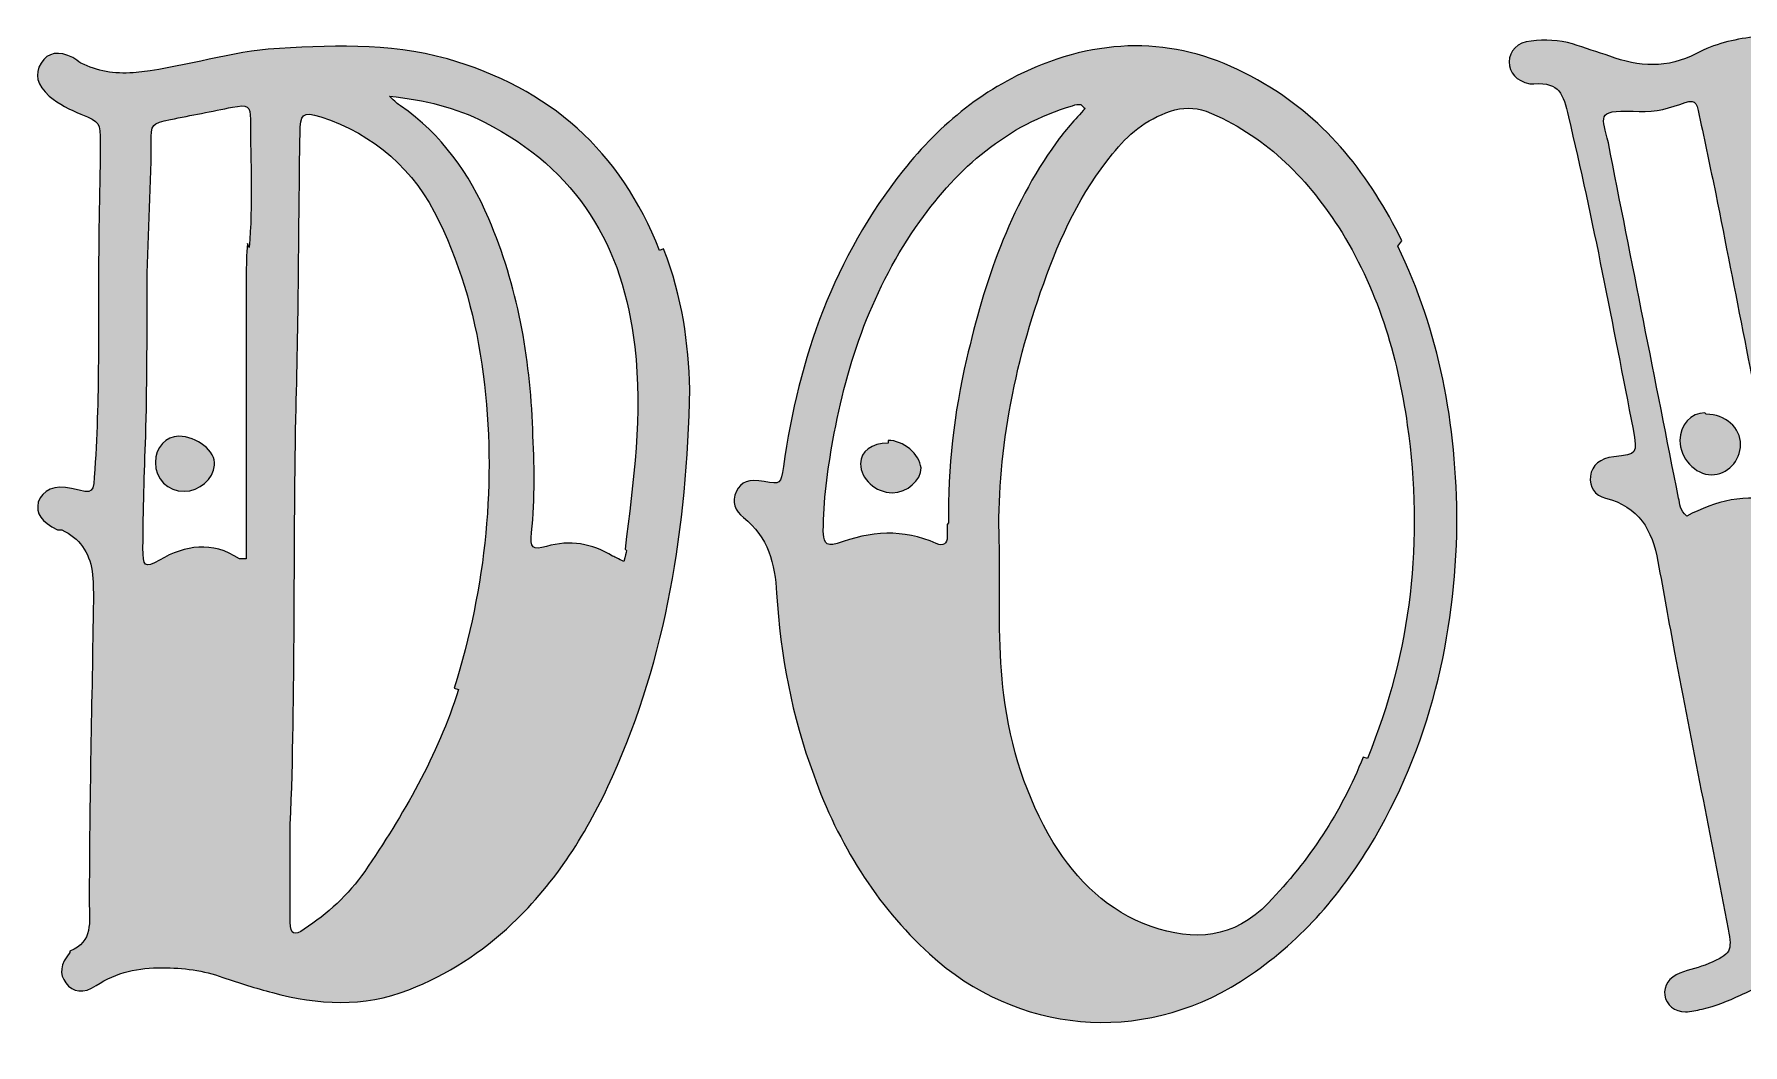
# Model space of a CAD drawing. Header units: inches. Extents: x 199 to 881, y -919 to -164.
# Drawn here: x 222 to 529.5, y -919.5 to -737.5 of the extents above; entities that cross this region are included whole.
import ezdxf

# ---------------------------------------------------------------- set-up
doc = ezdxf.new("R2010")
doc.units = ezdxf.units.IN
doc.header["$MEASUREMENT"] = 0
doc.layers.add('Layer 1', color=7, linetype='Continuous')

# ---------------------------------------------------------------- blocks, each defined once
blk = doc.blocks.new('block 6')
at = {"layer": 'Layer 1', "true_color": 0x040404}
h = blk.add_hatch(color=18, dxfattribs=at)
h.dxf.hatch_style = 2
edge = h.paths.add_edge_path()
edge.add_spline(control_points=[(467.42, -775.71), (474.86, -791.08), (478.08, -807.44), (478.08, -825.79), (477.83, -845.62), (473.37, -865.7), (462.21, -884.05), (456.26, -893.71), (448.83, -901.9), (439.16, -908.09), (421.06, -919.5), (399, -917.51), (383.13, -903.14), (373.46, -894.21), (366.77, -883.3), (362.31, -870.91), (358.34, -860.25), (356.36, -849.34), (355.62, -838.19), (355.37, -832.98), (354.13, -828.02), (349.67, -824.55), (348.18, -823.31), (347.43, -821.82), (348.43, -819.84), (349.17, -818.1), (350.66, -817.61), (353.38, -818.1), (356.36, -818.6), (356.36, -818.6), (356.86, -815.38), (359.58, -795.79), (366.03, -777.7), (378.42, -762.08), (385.12, -753.65), (393.3, -746.96), (403.46, -742.99), (417.34, -737.54), (430.73, -738.78), (443.37, -746.46), (454.78, -753.15), (462.46, -763.07), (468.16, -774.72), (468.16, -774.72), (467.42, -775.71), (467.42, -775.71)], knot_values=[0, 0, 0, 0, 1, 1, 1, 2, 2, 2, 3, 3, 3, 4, 4, 4, 5, 5, 5, 6, 6, 6, 7, 7, 7, 8, 8, 8, 9, 9, 9, 10, 10, 10, 11, 11, 11, 12, 12, 12, 13, 13, 13, 14, 14, 14, 15, 15, 15, 15], degree=3, periodic=1)
edge = h.paths.add_edge_path()
edge.add_spline(control_points=[(386.6, -825.54), (386.36, -815.63), (387.59, -805.71), (389.83, -796.04), (393.05, -782.16), (397.51, -768.77), (405.94, -757.12), (407.43, -754.89), (409.41, -752.91), (411.15, -750.92), (410.9, -750.68), (410.65, -750.43), (410.4, -750.18), (409.91, -750.18), (409.41, -750.18), (408.91, -750.43), (397.01, -753.9), (388.34, -761.58), (381.4, -771.25), (372.97, -783.15), (368.26, -796.54), (365.78, -810.67), (364.79, -816.12), (364.04, -821.57), (364.04, -827.03), (364.04, -828.52), (364.29, -830), (366.52, -829.26), (372.47, -827.03), (378.42, -826.53), (384.37, -829.26), (385.61, -829.76), (386.36, -829.26), (386.36, -828.02), (386.36, -827.28), (386.36, -826.53), (386.36, -825.79), (386.36, -825.79), (386.6, -825.54), (386.6, -825.54)], knot_values=[0, 0, 0, 0, 1, 1, 1, 2, 2, 2, 3, 3, 3, 4, 4, 4, 5, 5, 5, 6, 6, 6, 7, 7, 7, 8, 8, 8, 9, 9, 9, 10, 10, 10, 11, 11, 11, 12, 12, 12, 13, 13, 13, 13], degree=3, periodic=1)
edge = h.paths.add_edge_path()
edge.add_spline(control_points=[(375.7, -810.67), (378.42, -810.67), (381.4, -813.15), (381.64, -815.63), (381.64, -817.86), (379.17, -820.09), (376.44, -820.09), (373.46, -820.09), (370.74, -817.61), (370.74, -814.88), (370.74, -812.65), (372.72, -811.16), (375.7, -811.16), (375.7, -811.16), (375.7, -810.67), (375.7, -810.67)], knot_values=[0, 0, 0, 0, 1, 1, 1, 2, 2, 2, 3, 3, 3, 4, 4, 4, 5, 5, 5, 5], degree=3, periodic=1)
edge = h.paths.add_edge_path()
edge.add_spline(control_points=[(461.97, -867.93), (469.9, -848.6), (472.13, -828.52), (469.15, -807.94), (467.42, -795.3), (463.7, -783.15), (456.76, -772.24), (450.81, -763.07), (443.37, -755.63), (432.96, -751.42), (430.73, -750.68), (428.75, -750.68), (426.51, -751.42), (422.05, -752.91), (418.83, -755.63), (416.1, -759.11), (410.4, -766.04), (406.68, -773.98), (403.71, -782.41), (397.76, -798.77), (395.03, -815.87), (395.78, -830), (395.78, -841.16), (395.53, -848.85), (396.52, -856.53), (397.76, -865.95), (400.49, -874.87), (405.44, -883.05), (409.66, -889.99), (415.36, -895.45), (423.04, -898.18), (430.73, -900.9), (437.92, -900.41), (444.12, -893.96), (451.55, -886.28), (457.25, -877.6), (461.22, -867.68), (461.22, -867.68), (461.97, -867.93), (461.97, -867.93)], knot_values=[0, 0, 0, 0, 1, 1, 1, 2, 2, 2, 3, 3, 3, 4, 4, 4, 5, 5, 5, 6, 6, 6, 7, 7, 7, 8, 8, 8, 9, 9, 9, 10, 10, 10, 11, 11, 11, 12, 12, 12, 13, 13, 13, 13], degree=3, periodic=1)
h = blk.add_hatch(color=18, dxfattribs=at)
h.dxf.hatch_style = 2
edge = h.paths.add_edge_path()
edge.add_spline(control_points=[(674.41, -738.53), (677.14, -739.03), (678.87, -740.76), (678.87, -742.99), (678.87, -744.97), (677.38, -746.71), (674.91, -747.2), (674.16, -747.45), (673.42, -747.45), (672.67, -747.45), (671.68, -747.7), (670.44, -747.7), (669.45, -747.95), (662.76, -750.18), (662.51, -750.18), (661.02, -757.37), (653.83, -790.59), (646.89, -823.81), (639.7, -857.02), (636.98, -870.16), (634.25, -883.3), (631.52, -896.44), (630.78, -900.41), (630.78, -900.65), (634.5, -901.9), (636.23, -902.39), (637.97, -902.64), (639.7, -903.14), (640.7, -903.38), (641.69, -903.63), (642.68, -903.88), (644.66, -904.62), (645.65, -906.11), (645.65, -908.09), (645.65, -910.07), (644.17, -911.56), (641.93, -911.81), (640.2, -912.06), (638.46, -911.81), (636.73, -911.56), (633.26, -910.82), (629.79, -909.58), (626.32, -908.34), (619.62, -906.11), (612.68, -905.12), (605.49, -906.85), (602.77, -907.6), (600.29, -908.84), (597.81, -910.07), (595.58, -911.31), (593.34, -912.55), (590.87, -913.3), (589.87, -913.55), (588.88, -913.79), (587.89, -913.79), (585.66, -913.79), (583.92, -912.31), (583.68, -910.32), (583.43, -908.09), (584.67, -906.85), (586.65, -906.36), (588.64, -905.86), (590.62, -905.37), (592.35, -904.37), (595.08, -902.89), (595.33, -902.39), (594.83, -899.41), (590.12, -875.37), (585.41, -851.32), (580.7, -827.28), (580.45, -826.04), (580.45, -824.55), (579.22, -822.81), (577.73, -829.51), (576.49, -835.46), (575.25, -841.41), (571.28, -859.75), (567.32, -878.1), (563.35, -896.44), (563.1, -897.18), (563.1, -897.93), (562.85, -898.67), (562.36, -900.41), (563.1, -901.4), (564.84, -901.9), (566.82, -902.64), (568.8, -903.38), (571.03, -903.63), (572.27, -903.88), (573.51, -904.13), (574.75, -904.62), (576.74, -905.37), (577.73, -906.85), (577.48, -908.84), (577.23, -910.82), (575.99, -912.06), (574.01, -912.31), (572.27, -912.55), (570.54, -912.31), (568.8, -912.06), (565.33, -911.31), (561.86, -910.07), (558.39, -908.84), (551.45, -906.61), (544.51, -905.61), (537.32, -907.35), (534.35, -908.09), (531.62, -909.33), (529.14, -910.57), (526.91, -911.56), (524.68, -912.55), (522.2, -913.05), (521.21, -913.3), (520.21, -913.55), (519.22, -913.55), (517.24, -913.55), (515.75, -912.31), (515.5, -910.57), (515.26, -908.84), (516.25, -907.35), (518.23, -906.61), (519.97, -905.86), (521.7, -905.61), (523.44, -904.87), (527.4, -903.14), (527.65, -902.64), (526.91, -898.67), (523.69, -882.06), (520.46, -865.45), (517.24, -848.85), (516.25, -843.39), (515.26, -837.94), (514.26, -832.48), (513.27, -826.78), (510.8, -822.57), (504.84, -821.08), (502.86, -820.58), (501.87, -819.1), (502.12, -817.11), (502.37, -815.13), (503.85, -813.89), (506.33, -813.64), (510.55, -813.15), (510.55, -813.15), (509.8, -808.68), (506.08, -789.84), (502.61, -771), (498.15, -752.41), (497.16, -748.2), (496.66, -746.21), (491.95, -746.46), (491.71, -746.46), (491.46, -746.46), (491.21, -746.46), (488.73, -745.96), (487.49, -744.48), (487.49, -742.49), (487.49, -740.51), (488.98, -739.03), (491.46, -738.78), (493.94, -738.53), (496.42, -738.53), (498.9, -739.27), (501.13, -740.02), (503.36, -740.76), (505.59, -741.5), (510.8, -743.49), (516, -743.73), (521.21, -741.01), (524.43, -739.27), (527.9, -738.53), (531.37, -738.03), (534.1, -737.54), (536.82, -737.54), (539.55, -738.78), (541.53, -739.77), (542.53, -741.75), (542.03, -743.49), (541.53, -745.47), (540.05, -746.46), (538.06, -746.71), (537.82, -746.71), (537.57, -746.71), (537.32, -746.71), (535.83, -746.96), (534.1, -745.47), (533.11, -747.45), (532.36, -748.69), (533.35, -749.93), (533.6, -751.17), (535.83, -761.83), (538.06, -772.49), (540.05, -783.15), (546, -812.9), (551.7, -842.65), (557.65, -872.4), (557.9, -873.88), (557.9, -875.37), (558.89, -876.86), (560.13, -875.62), (560.13, -874.13), (560.37, -872.89), (565.33, -849.84), (570.29, -826.78), (575.25, -803.73), (575.99, -800.5), (576.24, -797.53), (575.5, -794.31), (572.77, -780.18), (569.79, -766.04), (566.57, -751.92), (565.83, -748.2), (565.33, -746.21), (560.87, -746.46), (560.13, -746.46), (559.38, -746.21), (558.64, -745.96), (556.9, -745.47), (555.67, -744.23), (555.67, -742.25), (555.67, -740.26), (556.9, -739.03), (558.64, -738.78), (561.37, -738.28), (564.09, -738.28), (566.57, -739.03), (568.8, -739.77), (571.03, -740.51), (573.26, -741.26), (578.72, -743.49), (583.92, -743.49), (589.13, -740.76), (593.1, -738.78), (597.31, -737.79), (601.77, -737.54), (603.76, -737.54), (605.74, -737.79), (607.48, -738.53), (609.21, -739.27), (610.2, -740.76), (609.96, -742.74), (609.71, -744.73), (607.97, -746.21), (605.74, -746.46), (604.25, -746.71), (602.27, -745.22), (601.28, -747.45), (600.53, -748.94), (601.77, -750.43), (602.02, -751.92), (605, -766.79), (607.97, -781.66), (610.95, -796.54), (615.9, -822.07), (620.86, -847.61), (625.82, -873.14), (626.07, -874.38), (626.32, -875.62), (626.81, -877.35), (628.3, -876.11), (628.3, -874.63), (628.55, -873.39), (636.98, -834.22), (645.4, -795.05), (653.59, -755.88), (654.83, -750.43), (655.82, -750.92), (650.11, -748.45), (647.88, -747.45), (645.65, -746.46), (643.17, -745.96), (640.7, -745.47), (639.45, -743.98), (639.45, -742.25), (639.45, -740.26), (641.19, -738.78), (643.67, -738.53), (645.4, -738.28), (647.14, -738.78), (648.63, -739.27), (650.11, -739.77), (651.6, -740.26), (652.84, -741.01), (656.81, -742.99), (660.77, -742.99), (664.74, -740.76), (667.72, -739.27), (670.69, -738.03), (674.16, -738.28), (674.91, -738.28), (675.65, -738.28), (676.39, -738.28), (676.39, -738.28), (674.41, -738.53), (674.41, -738.53)], knot_values=[0, 0, 0, 0, 1, 1, 1, 2, 2, 2, 3, 3, 3, 4, 4, 4, 5, 5, 5, 6, 6, 6, 7, 7, 7, 8, 8, 8, 9, 9, 9, 10, 10, 10, 11, 11, 11, 12, 12, 12, 13, 13, 13, 14, 14, 14, 15, 15, 15, 16, 16, 16, 17, 17, 17, 18, 18, 18, 19, 19, 19, 20, 20, 20, 21, 21, 21, 22, 22, 22, 23, 23, 23, 24, 24, 24, 25, 25, 25, 26, 26, 26, 27, 27, 27, 28, 28, 28, 29, 29, 29, 30, 30, 30, 31, 31, 31, 32, 32, 32, 33, 33, 33, 34, 34, 34, 35, 35, 35, 36, 36, 36, 37, 37, 37, 38, 38, 38, 39, 39, 39, 40, 40, 40, 41, 41, 41, 42, 42, 42, 43, 43, 43, 44, 44, 44, 45, 45, 45, 46, 46, 46, 47, 47, 47, 48, 48, 48, 49, 49, 49, 50, 50, 50, 51, 51, 51, 52, 52, 52, 53, 53, 53, 54, 54, 54, 55, 55, 55, 56, 56, 56, 57, 57, 57, 58, 58, 58, 59, 59, 59, 60, 60, 60, 61, 61, 61, 62, 62, 62, 63, 63, 63, 64, 64, 64, 65, 65, 65, 66, 66, 66, 67, 67, 67, 68, 68, 68, 69, 69, 69, 70, 70, 70, 71, 71, 71, 72, 72, 72, 73, 73, 73, 74, 74, 74, 75, 75, 75, 76, 76, 76, 77, 77, 77, 78, 78, 78, 79, 79, 79, 80, 80, 80, 81, 81, 81, 82, 82, 82, 83, 83, 83, 84, 84, 84, 85, 85, 85, 86, 86, 86, 87, 87, 87, 88, 88, 88, 89, 89, 89, 90, 90, 90, 91, 91, 91, 92, 92, 92, 93, 93, 93, 94, 94, 94, 95, 95, 95, 96, 96, 96, 97, 97, 97, 98, 98, 98, 98], degree=3, periodic=1)
edge = h.paths.add_edge_path()
edge.add_spline(control_points=[(535.09, -821.82), (535.83, -820.58), (535.34, -819.84), (535.09, -819.1), (531.62, -801.49), (528.15, -783.89), (524.68, -766.29), (523.69, -761.58), (522.69, -756.87), (521.7, -752.16), (521.21, -749.44), (520.96, -749.19), (518.23, -750.18), (515.5, -751.17), (512.78, -751.67), (509.8, -751.42), (502.86, -751.17), (504.35, -752.41), (505.34, -757.12), (509.55, -778.44), (513.77, -799.76), (517.98, -821.08), (518.23, -822.07), (518.23, -823.31), (519.47, -824.3), (524.68, -821.57), (530.13, -820.09), (535.83, -821.82), (535.83, -821.82), (535.09, -821.82), (535.09, -821.82)], knot_values=[0, 0, 0, 0, 1, 1, 1, 2, 2, 2, 3, 3, 3, 4, 4, 4, 5, 5, 5, 6, 6, 6, 7, 7, 7, 8, 8, 8, 9, 9, 9, 10, 10, 10, 10], degree=3, periodic=1)
edge = h.paths.add_edge_path()
edge.add_spline(control_points=[(522.94, -805.96), (526.41, -805.96), (529.14, -808.44), (529.14, -811.41), (529.14, -814.39), (526.66, -816.87), (523.93, -816.87), (520.96, -816.87), (518.23, -813.89), (518.23, -810.67), (518.23, -807.94), (520.21, -805.71), (522.69, -805.71), (522.69, -805.71), (522.94, -805.96), (522.94, -805.96)], knot_values=[0, 0, 0, 0, 1, 1, 1, 2, 2, 2, 3, 3, 3, 4, 4, 4, 5, 5, 5, 5], degree=3, periodic=1)
edge = h.paths.add_edge_path()
edge.add_spline(control_points=[(603.51, -822.81), (604.25, -821.33), (603.76, -820.58), (603.51, -819.84), (600.04, -802.24), (596.57, -784.64), (593.1, -767.04), (592.11, -762.08), (591.11, -757.12), (590.12, -752.16), (589.87, -750.68), (589.38, -748.94), (587.4, -749.68), (583.43, -751.42), (579.22, -751.67), (575, -751.42), (573.26, -751.42), (572.52, -752.16), (572.77, -753.9), (573.02, -754.64), (573.26, -755.39), (573.51, -756.13), (577.73, -777.7), (581.94, -799.26), (586.16, -820.83), (586.41, -821.82), (586.41, -823.06), (587.64, -823.81), (592.85, -821.33), (598.3, -819.84), (604.25, -821.82), (604.25, -821.82), (603.51, -822.81), (603.51, -822.81)], knot_values=[0, 0, 0, 0, 1, 1, 1, 2, 2, 2, 3, 3, 3, 4, 4, 4, 5, 5, 5, 6, 6, 6, 7, 7, 7, 8, 8, 8, 9, 9, 9, 10, 10, 10, 11, 11, 11, 11], degree=3, periodic=1)
edge = h.paths.add_edge_path()
edge.add_spline(control_points=[(591.36, -805.71), (594.58, -805.71), (597.31, -808.19), (597.31, -811.16), (597.31, -814.14), (594.83, -816.62), (592.11, -816.62), (589.13, -816.62), (586.41, -813.64), (586.41, -810.42), (586.41, -807.69), (588.39, -805.46), (590.87, -805.46), (590.87, -805.46), (591.36, -805.71), (591.36, -805.71)], knot_values=[0, 0, 0, 0, 1, 1, 1, 2, 2, 2, 3, 3, 3, 4, 4, 4, 5, 5, 5, 5], degree=3, periodic=1)
h = blk.add_hatch(color=18, dxfattribs=at)
h.dxf.hatch_style = 2
edge = h.paths.add_edge_path()
edge.add_spline(control_points=[(335.29, -776.21), (338.77, -785.13), (339.76, -793.07), (340, -801.49), (339.51, -826.78), (335.79, -849.59), (326.12, -871.16), (321.66, -881.07), (315.96, -890.24), (308.03, -897.68), (302.57, -902.89), (296.37, -906.85), (289.43, -909.58), (281.25, -912.8), (273.07, -912.31), (264.89, -910.07), (261.92, -909.33), (258.94, -908.34), (255.97, -907.35), (252.5, -906.11), (248.78, -905.61), (245.06, -905.61), (240.84, -905.61), (236.88, -906.36), (233.16, -908.84), (230.93, -910.32), (228.95, -910.07), (227.71, -908.34), (226.47, -906.85), (226.71, -904.87), (228.45, -902.89), (228.45, -902.89), (228.45, -902.64), (228.45, -902.64), (232.66, -900.9), (231.92, -897.43), (231.92, -893.71), (231.92, -875.62), (232.42, -857.52), (232.66, -839.42), (232.66, -837.69), (232.66, -835.95), (232.42, -834.22), (231.92, -830.75), (230.18, -828.27), (226.96, -826.78), (226.71, -826.78), (226.47, -826.78), (226.22, -826.78), (223.24, -825.29), (222.25, -823.81), (222.75, -821.82), (223.49, -819.59), (225.72, -818.6), (228.7, -819.34), (232.91, -820.34), (232.66, -820.34), (232.91, -815.87), (233.9, -801.99), (233.41, -788.11), (233.66, -774.23), (233.66, -768.52), (233.9, -762.82), (233.9, -757.12), (233.9, -753.4), (233.9, -753.4), (230.43, -751.92), (228.45, -751.17), (226.47, -750.18), (224.73, -748.69), (222.5, -746.71), (222, -744.73), (223.24, -742.74), (224.48, -740.76), (226.47, -740.51), (228.95, -741.75), (229.44, -742), (229.94, -742.49), (230.43, -742.74), (233.41, -744.23), (236.38, -744.73), (239.85, -744.48), (248.03, -743.73), (255.97, -741.01), (264.15, -740.26), (274.81, -739.52), (285.71, -739.03), (296.37, -742), (314.72, -747.2), (327.61, -758.61), (334.55, -776.46), (334.55, -776.46), (335.29, -776.21), (335.29, -776.21)], knot_values=[0, 0, 0, 0, 1, 1, 1, 2, 2, 2, 3, 3, 3, 4, 4, 4, 5, 5, 5, 6, 6, 6, 7, 7, 7, 8, 8, 8, 9, 9, 9, 10, 10, 10, 11, 11, 11, 12, 12, 12, 13, 13, 13, 14, 14, 14, 15, 15, 15, 16, 16, 16, 17, 17, 17, 18, 18, 18, 19, 19, 19, 20, 20, 20, 21, 21, 21, 22, 22, 22, 23, 23, 23, 24, 24, 24, 25, 25, 25, 26, 26, 26, 27, 27, 27, 28, 28, 28, 29, 29, 29, 30, 30, 30, 31, 31, 31, 31], degree=3, periodic=1)
edge = h.paths.add_edge_path()
edge.add_spline(control_points=[(260.68, -775.96), (261.42, -768.28), (260.92, -760.59), (260.92, -752.91), (260.92, -750.43), (260.43, -750.18), (257.7, -750.68), (253.98, -751.42), (250.27, -752.16), (246.55, -752.91), (243.08, -753.65), (243.08, -753.65), (243.08, -757.12), (243.08, -766.04), (242.33, -774.97), (242.33, -783.89), (242.33, -792.57), (242.33, -801.25), (242.08, -809.92), (241.84, -816.62), (241.59, -823.31), (241.59, -830), (241.59, -833.47), (241.84, -833.72), (244.56, -832.23), (249.27, -829.51), (253.98, -828.76), (258.94, -831.99), (258.94, -831.99), (259.19, -831.99), (260.18, -831.99), (260.18, -830.25), (260.18, -828.76), (260.18, -827.28), (260.18, -811.91), (260.18, -796.54), (260.18, -781.17), (260.18, -779.18), (260.18, -777.2), (260.43, -775.22), (260.43, -775.22), (260.68, -775.96), (260.68, -775.96)], knot_values=[0, 0, 0, 0, 1, 1, 1, 2, 2, 2, 3, 3, 3, 4, 4, 4, 5, 5, 5, 6, 6, 6, 7, 7, 7, 8, 8, 8, 9, 9, 9, 10, 10, 10, 11, 11, 11, 12, 12, 12, 13, 13, 13, 14, 14, 14, 14], degree=3, periodic=1)
edge = h.paths.add_edge_path()
edge.add_spline(control_points=[(254.48, -815.13), (254.23, -817.61), (251.75, -819.84), (249.02, -819.84), (246.05, -819.84), (243.82, -817.61), (243.82, -814.64), (243.82, -811.91), (245.8, -809.92), (248.03, -809.92), (251.26, -809.92), (254.73, -812.65), (254.48, -815.13)], knot_values=[0, 0, 0, 0, 1, 1, 1, 2, 2, 2, 3, 3, 3, 4, 4, 4, 4], degree=3, periodic=1)
edge = h.paths.add_edge_path()
edge.add_spline(control_points=[(297.61, -855.29), (303.31, -836.95), (305.3, -818.1), (302.82, -798.77), (301.58, -789.1), (299.1, -779.93), (294.89, -771.25), (290.42, -761.83), (283.24, -755.63), (273.57, -752.41), (270.34, -751.42), (269.85, -751.92), (269.85, -755.39), (269.6, -772.49), (269.6, -789.59), (269.1, -806.7), (268.61, -831.49), (269.1, -856.28), (268.11, -879.83), (268.11, -886.52), (268.11, -891.98), (268.11, -897.43), (268.11, -899.66), (268.86, -899.91), (270.59, -898.67), (274.81, -895.95), (278.53, -892.48), (281.5, -888.26), (288.44, -878.1), (294.64, -867.44), (298.36, -855.54), (298.36, -855.54), (297.61, -855.29), (297.61, -855.29)], knot_values=[0, 0, 0, 0, 1, 1, 1, 2, 2, 2, 3, 3, 3, 4, 4, 4, 5, 5, 5, 6, 6, 6, 7, 7, 7, 8, 8, 8, 9, 9, 9, 10, 10, 10, 11, 11, 11, 11], degree=3, periodic=1)
edge = h.paths.add_edge_path()
edge.add_spline(control_points=[(328.35, -830.25), (329.84, -818.1), (331.58, -805.96), (330.09, -793.81), (328.11, -775.71), (319.68, -761.83), (303.07, -753.4), (297.86, -750.68), (292.41, -749.44), (285.96, -748.69), (286.95, -749.68), (287.45, -750.18), (287.95, -750.43), (295.38, -755.63), (300.34, -762.58), (303.81, -770.76), (309.02, -782.9), (311.25, -795.55), (311.74, -808.68), (311.99, -814.88), (312.24, -821.08), (311.5, -827.28), (311.25, -830), (311.74, -830.5), (314.22, -829.76), (318.44, -828.52), (322.4, -829.26), (326.12, -831.49), (326.62, -831.74), (327.11, -831.99), (328.11, -832.48), (328.35, -831.49), (328.6, -831), (328.6, -830.5), (328.6, -830.5), (328.35, -830.25), (328.35, -830.25)], knot_values=[0, 0, 0, 0, 1, 1, 1, 2, 2, 2, 3, 3, 3, 4, 4, 4, 5, 5, 5, 6, 6, 6, 7, 7, 7, 8, 8, 8, 9, 9, 9, 10, 10, 10, 11, 11, 11, 12, 12, 12, 12], degree=3, periodic=1)
at = {"layer": 'Layer 1', "lineweight": 0}
for points, knots in [([(467.42, -775.71), (474.86, -791.08), (478.08, -807.44), (478.08, -825.79), (477.83, -845.62), (473.37, -865.7), (462.21, -884.05), (456.26, -893.71), (448.83, -901.9), (439.16, -908.09), (421.06, -919.5), (399, -917.51), (383.13, -903.14), (373.46, -894.21), (366.77, -883.3), (362.31, -870.91), (358.34, -860.25), (356.36, -849.34), (355.62, -838.19), (355.37, -832.98), (354.13, -828.02), (349.67, -824.55), (348.18, -823.31), (347.43, -821.82), (348.43, -819.84), (349.17, -818.1), (350.66, -817.61), (353.38, -818.1), (356.36, -818.6), (356.36, -818.6), (356.86, -815.38), (359.58, -795.79), (366.03, -777.7), (378.42, -762.08), (385.12, -753.65), (393.3, -746.96), (403.46, -742.99), (417.34, -737.54), (430.73, -738.78), (443.37, -746.46), (454.78, -753.15), (462.46, -763.07), (468.16, -774.72), (468.16, -774.72), (467.42, -775.71), (467.42, -775.71)], [0, 0, 0, 0, 1, 1, 1, 2, 2, 2, 3, 3, 3, 4, 4, 4, 5, 5, 5, 6, 6, 6, 7, 7, 7, 8, 8, 8, 9, 9, 9, 10, 10, 10, 11, 11, 11, 12, 12, 12, 13, 13, 13, 14, 14, 14, 15, 15, 15, 15]), ([(674.41, -738.53), (677.14, -739.03), (678.87, -740.76), (678.87, -742.99), (678.87, -744.97), (677.38, -746.71), (674.91, -747.2), (674.16, -747.45), (673.42, -747.45), (672.67, -747.45), (671.68, -747.7), (670.44, -747.7), (669.45, -747.95), (662.76, -750.18), (662.51, -750.18), (661.02, -757.37), (653.83, -790.59), (646.89, -823.81), (639.7, -857.02), (636.98, -870.16), (634.25, -883.3), (631.52, -896.44), (630.78, -900.41), (630.78, -900.65), (634.5, -901.9), (636.23, -902.39), (637.97, -902.64), (639.7, -903.14), (640.7, -903.38), (641.69, -903.63), (642.68, -903.88), (644.66, -904.62), (645.65, -906.11), (645.65, -908.09), (645.65, -910.07), (644.17, -911.56), (641.93, -911.81), (640.2, -912.06), (638.46, -911.81), (636.73, -911.56), (633.26, -910.82), (629.79, -909.58), (626.32, -908.34), (619.62, -906.11), (612.68, -905.12), (605.49, -906.85), (602.77, -907.6), (600.29, -908.84), (597.81, -910.07), (595.58, -911.31), (593.34, -912.55), (590.87, -913.3), (589.87, -913.55), (588.88, -913.79), (587.89, -913.79), (585.66, -913.79), (583.92, -912.31), (583.68, -910.32), (583.43, -908.09), (584.67, -906.85), (586.65, -906.36), (588.64, -905.86), (590.62, -905.37), (592.35, -904.37), (595.08, -902.89), (595.33, -902.39), (594.83, -899.41), (590.12, -875.37), (585.41, -851.32), (580.7, -827.28), (580.45, -826.04), (580.45, -824.55), (579.22, -822.81), (577.73, -829.51), (576.49, -835.46), (575.25, -841.41), (571.28, -859.75), (567.32, -878.1), (563.35, -896.44), (563.1, -897.18), (563.1, -897.93), (562.85, -898.67), (562.36, -900.41), (563.1, -901.4), (564.84, -901.9), (566.82, -902.64), (568.8, -903.38), (571.03, -903.63), (572.27, -903.88), (573.51, -904.13), (574.75, -904.62), (576.74, -905.37), (577.73, -906.85), (577.48, -908.84), (577.23, -910.82), (575.99, -912.06), (574.01, -912.31), (572.27, -912.55), (570.54, -912.31), (568.8, -912.06), (565.33, -911.31), (561.86, -910.07), (558.39, -908.84), (551.45, -906.61), (544.51, -905.61), (537.32, -907.35), (534.35, -908.09), (531.62, -909.33), (529.14, -910.57), (526.91, -911.56), (524.68, -912.55), (522.2, -913.05), (521.21, -913.3), (520.21, -913.55), (519.22, -913.55), (517.24, -913.55), (515.75, -912.31), (515.5, -910.57), (515.26, -908.84), (516.25, -907.35), (518.23, -906.61), (519.97, -905.86), (521.7, -905.61), (523.44, -904.87), (527.4, -903.14), (527.65, -902.64), (526.91, -898.67), (523.69, -882.06), (520.46, -865.45), (517.24, -848.85), (516.25, -843.39), (515.26, -837.94), (514.26, -832.48), (513.27, -826.78), (510.8, -822.57), (504.84, -821.08), (502.86, -820.58), (501.87, -819.1), (502.12, -817.11), (502.37, -815.13), (503.85, -813.89), (506.33, -813.64), (510.55, -813.15), (510.55, -813.15), (509.8, -808.68), (506.08, -789.84), (502.61, -771), (498.15, -752.41), (497.16, -748.2), (496.66, -746.21), (491.95, -746.46), (491.71, -746.46), (491.46, -746.46), (491.21, -746.46), (488.73, -745.96), (487.49, -744.48), (487.49, -742.49), (487.49, -740.51), (488.98, -739.03), (491.46, -738.78), (493.94, -738.53), (496.42, -738.53), (498.9, -739.27), (501.13, -740.02), (503.36, -740.76), (505.59, -741.5), (510.8, -743.49), (516, -743.73), (521.21, -741.01), (524.43, -739.27), (527.9, -738.53), (531.37, -738.03), (534.1, -737.54), (536.82, -737.54), (539.55, -738.78), (541.53, -739.77), (542.53, -741.75), (542.03, -743.49), (541.53, -745.47), (540.05, -746.46), (538.06, -746.71), (537.82, -746.71), (537.57, -746.71), (537.32, -746.71), (535.83, -746.96), (534.1, -745.47), (533.11, -747.45), (532.36, -748.69), (533.35, -749.93), (533.6, -751.17), (535.83, -761.83), (538.06, -772.49), (540.05, -783.15), (546, -812.9), (551.7, -842.65), (557.65, -872.4), (557.9, -873.88), (557.9, -875.37), (558.89, -876.86), (560.13, -875.62), (560.13, -874.13), (560.37, -872.89), (565.33, -849.84), (570.29, -826.78), (575.25, -803.73), (575.99, -800.5), (576.24, -797.53), (575.5, -794.31), (572.77, -780.18), (569.79, -766.04), (566.57, -751.92), (565.83, -748.2), (565.33, -746.21), (560.87, -746.46), (560.13, -746.46), (559.38, -746.21), (558.64, -745.96), (556.9, -745.47), (555.67, -744.23), (555.67, -742.25), (555.67, -740.26), (556.9, -739.03), (558.64, -738.78), (561.37, -738.28), (564.09, -738.28), (566.57, -739.03), (568.8, -739.77), (571.03, -740.51), (573.26, -741.26), (578.72, -743.49), (583.92, -743.49), (589.13, -740.76), (593.1, -738.78), (597.31, -737.79), (601.77, -737.54), (603.76, -737.54), (605.74, -737.79), (607.48, -738.53), (609.21, -739.27), (610.2, -740.76), (609.96, -742.74), (609.71, -744.73), (607.97, -746.21), (605.74, -746.46), (604.25, -746.71), (602.27, -745.22), (601.28, -747.45), (600.53, -748.94), (601.77, -750.43), (602.02, -751.92), (605, -766.79), (607.97, -781.66), (610.95, -796.54), (615.9, -822.07), (620.86, -847.61), (625.82, -873.14), (626.07, -874.38), (626.32, -875.62), (626.81, -877.35), (628.3, -876.11), (628.3, -874.63), (628.55, -873.39), (636.98, -834.22), (645.4, -795.05), (653.59, -755.88), (654.83, -750.43), (655.82, -750.92), (650.11, -748.45), (647.88, -747.45), (645.65, -746.46), (643.17, -745.96), (640.7, -745.47), (639.45, -743.98), (639.45, -742.25), (639.45, -740.26), (641.19, -738.78), (643.67, -738.53), (645.4, -738.28), (647.14, -738.78), (648.63, -739.27), (650.11, -739.77), (651.6, -740.26), (652.84, -741.01), (656.81, -742.99), (660.77, -742.99), (664.74, -740.76), (667.72, -739.27), (670.69, -738.03), (674.16, -738.28), (674.91, -738.28), (675.65, -738.28), (676.39, -738.28), (676.39, -738.28), (674.41, -738.53), (674.41, -738.53)], [0, 0, 0, 0, 1, 1, 1, 2, 2, 2, 3, 3, 3, 4, 4, 4, 5, 5, 5, 6, 6, 6, 7, 7, 7, 8, 8, 8, 9, 9, 9, 10, 10, 10, 11, 11, 11, 12, 12, 12, 13, 13, 13, 14, 14, 14, 15, 15, 15, 16, 16, 16, 17, 17, 17, 18, 18, 18, 19, 19, 19, 20, 20, 20, 21, 21, 21, 22, 22, 22, 23, 23, 23, 24, 24, 24, 25, 25, 25, 26, 26, 26, 27, 27, 27, 28, 28, 28, 29, 29, 29, 30, 30, 30, 31, 31, 31, 32, 32, 32, 33, 33, 33, 34, 34, 34, 35, 35, 35, 36, 36, 36, 37, 37, 37, 38, 38, 38, 39, 39, 39, 40, 40, 40, 41, 41, 41, 42, 42, 42, 43, 43, 43, 44, 44, 44, 45, 45, 45, 46, 46, 46, 47, 47, 47, 48, 48, 48, 49, 49, 49, 50, 50, 50, 51, 51, 51, 52, 52, 52, 53, 53, 53, 54, 54, 54, 55, 55, 55, 56, 56, 56, 57, 57, 57, 58, 58, 58, 59, 59, 59, 60, 60, 60, 61, 61, 61, 62, 62, 62, 63, 63, 63, 64, 64, 64, 65, 65, 65, 66, 66, 66, 67, 67, 67, 68, 68, 68, 69, 69, 69, 70, 70, 70, 71, 71, 71, 72, 72, 72, 73, 73, 73, 74, 74, 74, 75, 75, 75, 76, 76, 76, 77, 77, 77, 78, 78, 78, 79, 79, 79, 80, 80, 80, 81, 81, 81, 82, 82, 82, 83, 83, 83, 84, 84, 84, 85, 85, 85, 86, 86, 86, 87, 87, 87, 88, 88, 88, 89, 89, 89, 90, 90, 90, 91, 91, 91, 92, 92, 92, 93, 93, 93, 94, 94, 94, 95, 95, 95, 96, 96, 96, 97, 97, 97, 98, 98, 98, 98]), ([(335.29, -776.21), (338.77, -785.13), (339.76, -793.07), (340, -801.49), (339.51, -826.78), (335.79, -849.59), (326.12, -871.16), (321.66, -881.07), (315.96, -890.24), (308.03, -897.68), (302.57, -902.89), (296.37, -906.85), (289.43, -909.58), (281.25, -912.8), (273.07, -912.31), (264.89, -910.07), (261.92, -909.33), (258.94, -908.34), (255.97, -907.35), (252.5, -906.11), (248.78, -905.61), (245.06, -905.61), (240.84, -905.61), (236.88, -906.36), (233.16, -908.84), (230.93, -910.32), (228.95, -910.07), (227.71, -908.34), (226.47, -906.85), (226.71, -904.87), (228.45, -902.89), (228.45, -902.89), (228.45, -902.64), (228.45, -902.64), (232.66, -900.9), (231.92, -897.43), (231.92, -893.71), (231.92, -875.62), (232.42, -857.52), (232.66, -839.42), (232.66, -837.69), (232.66, -835.95), (232.42, -834.22), (231.92, -830.75), (230.18, -828.27), (226.96, -826.78), (226.71, -826.78), (226.47, -826.78), (226.22, -826.78), (223.24, -825.29), (222.25, -823.81), (222.75, -821.82), (223.49, -819.59), (225.72, -818.6), (228.7, -819.34), (232.91, -820.34), (232.66, -820.34), (232.91, -815.87), (233.9, -801.99), (233.41, -788.11), (233.66, -774.23), (233.66, -768.52), (233.9, -762.82), (233.9, -757.12), (233.9, -753.4), (233.9, -753.4), (230.43, -751.92), (228.45, -751.17), (226.47, -750.18), (224.73, -748.69), (222.5, -746.71), (222, -744.73), (223.24, -742.74), (224.48, -740.76), (226.47, -740.51), (228.95, -741.75), (229.44, -742), (229.94, -742.49), (230.43, -742.74), (233.41, -744.23), (236.38, -744.73), (239.85, -744.48), (248.03, -743.73), (255.97, -741.01), (264.15, -740.26), (274.81, -739.52), (285.71, -739.03), (296.37, -742), (314.72, -747.2), (327.61, -758.61), (334.55, -776.46), (334.55, -776.46), (335.29, -776.21), (335.29, -776.21)], [0, 0, 0, 0, 1, 1, 1, 2, 2, 2, 3, 3, 3, 4, 4, 4, 5, 5, 5, 6, 6, 6, 7, 7, 7, 8, 8, 8, 9, 9, 9, 10, 10, 10, 11, 11, 11, 12, 12, 12, 13, 13, 13, 14, 14, 14, 15, 15, 15, 16, 16, 16, 17, 17, 17, 18, 18, 18, 19, 19, 19, 20, 20, 20, 21, 21, 21, 22, 22, 22, 23, 23, 23, 24, 24, 24, 25, 25, 25, 26, 26, 26, 27, 27, 27, 28, 28, 28, 29, 29, 29, 30, 30, 30, 31, 31, 31, 31]), ([(260.68, -775.96), (261.42, -768.28), (260.92, -760.59), (260.92, -752.91), (260.92, -750.43), (260.43, -750.18), (257.7, -750.68), (253.98, -751.42), (250.27, -752.16), (246.55, -752.91), (243.08, -753.65), (243.08, -753.65), (243.08, -757.12), (243.08, -766.04), (242.33, -774.97), (242.33, -783.89), (242.33, -792.57), (242.33, -801.25), (242.08, -809.92), (241.84, -816.62), (241.59, -823.31), (241.59, -830), (241.59, -833.47), (241.84, -833.72), (244.56, -832.23), (249.27, -829.51), (253.98, -828.76), (258.94, -831.99), (258.94, -831.99), (259.19, -831.99), (260.18, -831.99), (260.18, -830.25), (260.18, -828.76), (260.18, -827.28), (260.18, -811.91), (260.18, -796.54), (260.18, -781.17), (260.18, -779.18), (260.18, -777.2), (260.43, -775.22), (260.43, -775.22), (260.68, -775.96), (260.68, -775.96)], [0, 0, 0, 0, 1, 1, 1, 2, 2, 2, 3, 3, 3, 4, 4, 4, 5, 5, 5, 6, 6, 6, 7, 7, 7, 8, 8, 8, 9, 9, 9, 10, 10, 10, 11, 11, 11, 12, 12, 12, 13, 13, 13, 14, 14, 14, 14]), ([(328.35, -830.25), (329.84, -818.1), (331.58, -805.96), (330.09, -793.81), (328.11, -775.71), (319.68, -761.83), (303.07, -753.4), (297.86, -750.68), (292.41, -749.44), (285.96, -748.69), (286.95, -749.68), (287.45, -750.18), (287.95, -750.43), (295.38, -755.63), (300.34, -762.58), (303.81, -770.76), (309.02, -782.9), (311.25, -795.55), (311.74, -808.68), (311.99, -814.88), (312.24, -821.08), (311.5, -827.28), (311.25, -830), (311.74, -830.5), (314.22, -829.76), (318.44, -828.52), (322.4, -829.26), (326.12, -831.49), (326.62, -831.74), (327.11, -831.99), (328.11, -832.48), (328.35, -831.49), (328.6, -831), (328.6, -830.5), (328.6, -830.5), (328.35, -830.25), (328.35, -830.25)], [0, 0, 0, 0, 1, 1, 1, 2, 2, 2, 3, 3, 3, 4, 4, 4, 5, 5, 5, 6, 6, 6, 7, 7, 7, 8, 8, 8, 9, 9, 9, 10, 10, 10, 11, 11, 11, 12, 12, 12, 12]), ([(386.6, -825.54), (386.36, -815.63), (387.59, -805.71), (389.83, -796.04), (393.05, -782.16), (397.51, -768.77), (405.94, -757.12), (407.43, -754.89), (409.41, -752.91), (411.15, -750.92), (410.9, -750.68), (410.65, -750.43), (410.4, -750.18), (409.91, -750.18), (409.41, -750.18), (408.91, -750.43), (397.01, -753.9), (388.34, -761.58), (381.4, -771.25), (372.97, -783.15), (368.26, -796.54), (365.78, -810.67), (364.79, -816.12), (364.04, -821.57), (364.04, -827.03), (364.04, -828.52), (364.29, -830), (366.52, -829.26), (372.47, -827.03), (378.42, -826.53), (384.37, -829.26), (385.61, -829.76), (386.36, -829.26), (386.36, -828.02), (386.36, -827.28), (386.36, -826.53), (386.36, -825.79), (386.36, -825.79), (386.6, -825.54), (386.6, -825.54)], [0, 0, 0, 0, 1, 1, 1, 2, 2, 2, 3, 3, 3, 4, 4, 4, 5, 5, 5, 6, 6, 6, 7, 7, 7, 8, 8, 8, 9, 9, 9, 10, 10, 10, 11, 11, 11, 12, 12, 12, 13, 13, 13, 13]), ([(535.09, -821.82), (535.83, -820.58), (535.34, -819.84), (535.09, -819.1), (531.62, -801.49), (528.15, -783.89), (524.68, -766.29), (523.69, -761.58), (522.69, -756.87), (521.7, -752.16), (521.21, -749.44), (520.96, -749.19), (518.23, -750.18), (515.5, -751.17), (512.78, -751.67), (509.8, -751.42), (502.86, -751.17), (504.35, -752.41), (505.34, -757.12), (509.55, -778.44), (513.77, -799.76), (517.98, -821.08), (518.23, -822.07), (518.23, -823.31), (519.47, -824.3), (524.68, -821.57), (530.13, -820.09), (535.83, -821.82), (535.83, -821.82), (535.09, -821.82), (535.09, -821.82)], [0, 0, 0, 0, 1, 1, 1, 2, 2, 2, 3, 3, 3, 4, 4, 4, 5, 5, 5, 6, 6, 6, 7, 7, 7, 8, 8, 8, 9, 9, 9, 10, 10, 10, 10]), ([(297.61, -855.29), (303.31, -836.95), (305.3, -818.1), (302.82, -798.77), (301.58, -789.1), (299.1, -779.93), (294.89, -771.25), (290.42, -761.83), (283.24, -755.63), (273.57, -752.41), (270.34, -751.42), (269.85, -751.92), (269.85, -755.39), (269.6, -772.49), (269.6, -789.59), (269.1, -806.7), (268.61, -831.49), (269.1, -856.28), (268.11, -879.83), (268.11, -886.52), (268.11, -891.98), (268.11, -897.43), (268.11, -899.66), (268.86, -899.91), (270.59, -898.67), (274.81, -895.95), (278.53, -892.48), (281.5, -888.26), (288.44, -878.1), (294.64, -867.44), (298.36, -855.54), (298.36, -855.54), (297.61, -855.29), (297.61, -855.29)], [0, 0, 0, 0, 1, 1, 1, 2, 2, 2, 3, 3, 3, 4, 4, 4, 5, 5, 5, 6, 6, 6, 7, 7, 7, 8, 8, 8, 9, 9, 9, 10, 10, 10, 11, 11, 11, 11]), ([(461.97, -867.93), (469.9, -848.6), (472.13, -828.52), (469.15, -807.94), (467.42, -795.3), (463.7, -783.15), (456.76, -772.24), (450.81, -763.07), (443.37, -755.63), (432.96, -751.42), (430.73, -750.68), (428.75, -750.68), (426.51, -751.42), (422.05, -752.91), (418.83, -755.63), (416.1, -759.11), (410.4, -766.04), (406.68, -773.98), (403.71, -782.41), (397.76, -798.77), (395.03, -815.87), (395.78, -830), (395.78, -841.16), (395.53, -848.85), (396.52, -856.53), (397.76, -865.95), (400.49, -874.87), (405.44, -883.05), (409.66, -889.99), (415.36, -895.45), (423.04, -898.18), (430.73, -900.9), (437.92, -900.41), (444.12, -893.96), (451.55, -886.28), (457.25, -877.6), (461.22, -867.68), (461.22, -867.68), (461.97, -867.93), (461.97, -867.93)], [0, 0, 0, 0, 1, 1, 1, 2, 2, 2, 3, 3, 3, 4, 4, 4, 5, 5, 5, 6, 6, 6, 7, 7, 7, 8, 8, 8, 9, 9, 9, 10, 10, 10, 11, 11, 11, 12, 12, 12, 13, 13, 13, 13]), ([(522.94, -805.96), (526.41, -805.96), (529.14, -808.44), (529.14, -811.41), (529.14, -814.39), (526.66, -816.87), (523.93, -816.87), (520.96, -816.87), (518.23, -813.89), (518.23, -810.67), (518.23, -807.94), (520.21, -805.71), (522.69, -805.71), (522.69, -805.71), (522.94, -805.96), (522.94, -805.96)], [0, 0, 0, 0, 1, 1, 1, 2, 2, 2, 3, 3, 3, 4, 4, 4, 5, 5, 5, 5]), ([(254.48, -815.13), (254.23, -817.61), (251.75, -819.84), (249.02, -819.84), (246.05, -819.84), (243.82, -817.61), (243.82, -814.64), (243.82, -811.91), (245.8, -809.92), (248.03, -809.92), (251.26, -809.92), (254.73, -812.65), (254.48, -815.13)], [0, 0, 0, 0, 1, 1, 1, 2, 2, 2, 3, 3, 3, 4, 4, 4, 4]), ([(375.7, -810.67), (378.42, -810.67), (381.4, -813.15), (381.64, -815.63), (381.64, -817.86), (379.17, -820.09), (376.44, -820.09), (373.46, -820.09), (370.74, -817.61), (370.74, -814.88), (370.74, -812.65), (372.72, -811.16), (375.7, -811.16), (375.7, -811.16), (375.7, -810.67), (375.7, -810.67)], [0, 0, 0, 0, 1, 1, 1, 2, 2, 2, 3, 3, 3, 4, 4, 4, 5, 5, 5, 5])]:
    blk.add_open_spline(points, degree=3, knots=knots, dxfattribs=at)
blk = doc.blocks.new('block 2')
at = {"layer": 'Layer 1'}
blk.add_blockref('block 6', (0, 0), dxfattribs=at)

msp = doc.modelspace()

# ---------------------------------------------------------------- block references
at = {"layer": 'Layer 1'}
msp.add_blockref('block 2', (0, 0), dxfattribs=at)

doc.saveas('drawing.dxf')
